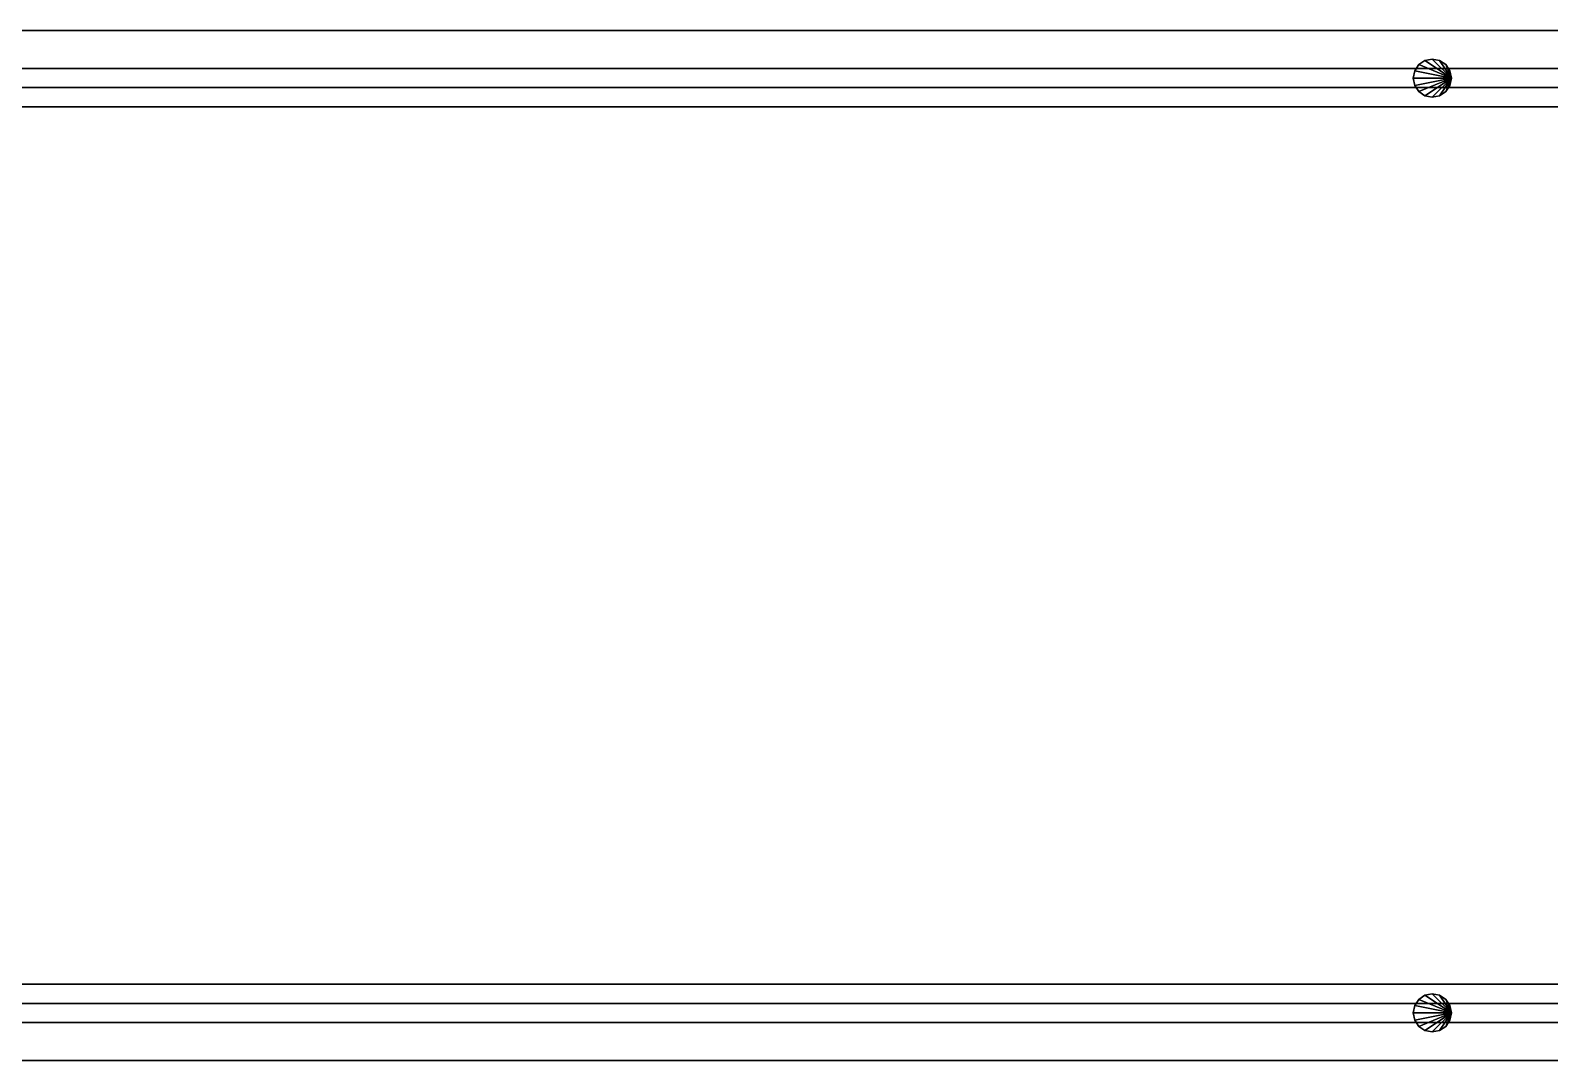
# Model space of a CAD drawing. Header units: metres. Extents: x -15 to 15, y -45.1 to 2.
# Drawn here: x -1.97 to -0.377, y -44.974 to -43.894 of the extents above; entities that cross this region are included whole.
import ezdxf

# ---------------------------------------------------------------- set-up
doc = ezdxf.new("R2010")
doc.units = ezdxf.units.M
doc.layers.add('KORKULUK_KAPI', color=4, linetype='CONTINUOUS')
doc.layers.add('ZEMIN_PLATFORM', color=8, linetype='CONTINUOUS')

msp = doc.modelspace()

# ---------------------------------------------------------------- linework, layer by layer
at = {"layer": 'KORKULUK_KAPI'}
for p, q in [((7, -43.934, 6.73), (-13, -43.934, 6.73)), ((7, -43.934, 6.75), (-13, -43.934, 6.75)), ((-0.5141, -43.9299, 5.75), (-0.5185, -43.9363, 5.75)), ((-0.5141, -43.9299, 6.75), (-0.5185, -43.9363, 6.75)), ((-0.5077, -43.9255, 5.75), (-0.5141, -43.9299, 5.75)), ((-0.5077, -43.9255, 6.75), (-0.5141, -43.9299, 6.75)), ((-0.5, -43.924, 5.75), (-0.5077, -43.9255, 5.75)), ((-0.5, -43.924, 6.75), (-0.5077, -43.9255, 6.75)), ((-0.4923, -43.9255, 5.75), (-0.5, -43.924, 5.75)), ((-0.4923, -43.9255, 6.75), (-0.5, -43.924, 6.75)), ((-0.5, -43.924, 5.75), (-0.5, -43.924, 6.75)), ((-0.4859, -43.9299, 5.75), (-0.4923, -43.9255, 5.75)), ((-0.4859, -43.9299, 6.75), (-0.4923, -43.9255, 6.75)), ((-0.4815, -43.9363, 5.75), (-0.4859, -43.9299, 5.75)), ((-0.4815, -43.9363, 6.75), (-0.4859, -43.9299, 6.75)), ((-0.5185, -43.9363, 5.75), (-0.52, -43.944, 5.75)), ((-0.5185, -43.9363, 6.75), (-0.52, -43.944, 6.75)), ((-0.52, -43.944, 5.75), (-0.5185, -43.9517, 5.75)), ((-0.52, -43.944, 6.75), (-0.5185, -43.9517, 6.75)), ((-0.52, -43.944, 5.75), (-0.52, -43.944, 6.75)), ((-0.48, -43.944, 5.75), (-0.4815, -43.9363, 5.75)), ((-0.48, -43.944, 6.75), (-0.4815, -43.9363, 6.75)), ((-0.4815, -43.9517, 5.75), (-0.48, -43.944, 5.75)), ((-0.4815, -43.9517, 6.75), (-0.48, -43.944, 6.75)), ((-0.48, -43.944, 5.75), (-0.48, -43.944, 6.75)), ((-13, -43.954, 6.73), (7, -43.954, 6.73)), ((-13, -43.954, 6.75), (7, -43.954, 6.75)), ((-0.5185, -43.9517, 5.75), (-0.5141, -43.9581, 5.75)), ((-0.5185, -43.9517, 6.75), (-0.5141, -43.9581, 6.75)), ((-0.5141, -43.9581, 5.75), (-0.5077, -43.9625, 5.75)), ((-0.5141, -43.9581, 6.75), (-0.5077, -43.9625, 6.75)), ((-0.5077, -43.9625, 5.75), (-0.5, -43.964, 5.75)), ((-0.5077, -43.9625, 6.75), (-0.5, -43.964, 6.75)), ((-0.5, -43.964, 5.75), (-0.4923, -43.9625, 5.75)), ((-0.5, -43.964, 6.75), (-0.4923, -43.9625, 6.75)), ((-0.5, -43.964, 5.75), (-0.5, -43.964, 6.75)), ((-0.4923, -43.9625, 5.75), (-0.4859, -43.9581, 5.75)), ((-0.4923, -43.9625, 6.75), (-0.4859, -43.9581, 6.75)), ((-0.4859, -43.9581, 5.75), (-0.4815, -43.9517, 5.75)), ((-0.4859, -43.9581, 6.75), (-0.4815, -43.9517, 6.75)), ((-0.5077, -44.9055, 5.75), (-0.5141, -44.9099, 5.75)), ((-0.5077, -44.9055, 6.75), (-0.5141, -44.9099, 6.75)), ((-0.5, -44.904, 5.75), (-0.5077, -44.9055, 5.75)), ((-0.5, -44.904, 6.75), (-0.5077, -44.9055, 6.75)), ((-0.4923, -44.9055, 5.75), (-0.5, -44.904, 5.75)), ((-0.4923, -44.9055, 6.75), (-0.5, -44.904, 6.75)), ((-0.5, -44.904, 5.75), (-0.5, -44.904, 6.75)), ((-0.4859, -44.9099, 5.75), (-0.4923, -44.9055, 5.75)), ((-0.4859, -44.9099, 6.75), (-0.4923, -44.9055, 6.75)), ((7, -44.914, 6.73), (-13, -44.914, 6.73)), ((7, -44.914, 6.75), (-13, -44.914, 6.75)), ((-0.5185, -44.9163, 5.75), (-0.52, -44.924, 5.75)), ((-0.5185, -44.9163, 6.75), (-0.52, -44.924, 6.75)), ((-0.5141, -44.9099, 5.75), (-0.5185, -44.9163, 5.75)), ((-0.5141, -44.9099, 6.75), (-0.5185, -44.9163, 6.75)), ((-0.4815, -44.9163, 5.75), (-0.4859, -44.9099, 5.75)), ((-0.4815, -44.9163, 6.75), (-0.4859, -44.9099, 6.75)), ((-0.48, -44.924, 5.75), (-0.4815, -44.9163, 5.75)), ((-0.48, -44.924, 6.75), (-0.4815, -44.9163, 6.75)), ((-13, -44.934, 6.73), (7, -44.934, 6.73)), ((-13, -44.934, 6.75), (7, -44.934, 6.75)), ((-0.52, -44.924, 5.75), (-0.5185, -44.9317, 5.75)), ((-0.52, -44.924, 6.75), (-0.5185, -44.9317, 6.75)), ((-0.52, -44.924, 5.75), (-0.52, -44.924, 6.75)), ((-0.5185, -44.9317, 5.75), (-0.5141, -44.9381, 5.75)), ((-0.5185, -44.9317, 6.75), (-0.5141, -44.9381, 6.75)), ((-0.5141, -44.9381, 5.75), (-0.5077, -44.9425, 5.75)), ((-0.5141, -44.9381, 6.75), (-0.5077, -44.9425, 6.75)), ((-0.4923, -44.9425, 5.75), (-0.4859, -44.9381, 5.75)), ((-0.4923, -44.9425, 6.75), (-0.4859, -44.9381, 6.75)), ((-0.4859, -44.9381, 5.75), (-0.4815, -44.9317, 5.75)), ((-0.4859, -44.9381, 6.75), (-0.4815, -44.9317, 6.75)), ((-0.4815, -44.9317, 5.75), (-0.48, -44.924, 5.75)), ((-0.4815, -44.9317, 6.75), (-0.48, -44.924, 6.75)), ((-0.48, -44.924, 5.75), (-0.48, -44.924, 6.75)), ((-0.5077, -44.9425, 5.75), (-0.5, -44.944, 5.75)), ((-0.5077, -44.9425, 6.75), (-0.5, -44.944, 6.75)), ((-0.5, -44.944, 5.75), (-0.4923, -44.9425, 5.75)), ((-0.5, -44.944, 6.75), (-0.4923, -44.9425, 6.75)), ((-0.5, -44.944, 5.75), (-0.5, -44.944, 6.75))]:
    msp.add_line(p, q, dxfattribs=at)
for points in [[(-13, -43.954, 6.73), (7, -43.954, 6.73), (7, -43.934, 6.73), (-13, -43.934, 6.73)], [(-13, -43.954, 6.75), (7, -43.954, 6.75), (7, -43.934, 6.75), (-13, -43.934, 6.75)], [(-13, -43.934, 6.73), (7, -43.934, 6.73), (7, -43.934, 6.75), (-13, -43.934, 6.75)], [(-0.5141, -43.9299, 5.75), (-0.5185, -43.9363, 5.75), (-0.5185, -43.9363, 6.75), (-0.5141, -43.9299, 6.75)], [(-0.48, -43.944, 5.75), (-0.5141, -43.9299, 5.75), (-0.5185, -43.9363, 5.75)], [(-0.48, -43.944, 6.75), (-0.5141, -43.9299, 6.75), (-0.5185, -43.9363, 6.75)], [(-0.5077, -43.9255, 5.75), (-0.5141, -43.9299, 5.75), (-0.5141, -43.9299, 6.75), (-0.5077, -43.9255, 6.75)], [(-0.48, -43.944, 5.75), (-0.5077, -43.9255, 5.75), (-0.5141, -43.9299, 5.75)], [(-0.48, -43.944, 6.75), (-0.5077, -43.9255, 6.75), (-0.5141, -43.9299, 6.75)], [(-0.5, -43.924, 5.75), (-0.5077, -43.9255, 5.75), (-0.5077, -43.9255, 6.75), (-0.5, -43.924, 6.75)], [(-0.48, -43.944, 5.75), (-0.5, -43.924, 5.75), (-0.5077, -43.9255, 5.75)], [(-0.48, -43.944, 6.75), (-0.5, -43.924, 6.75), (-0.5077, -43.9255, 6.75)], [(-0.4923, -43.9255, 5.75), (-0.5, -43.924, 5.75), (-0.5, -43.924, 6.75), (-0.4923, -43.9255, 6.75)], [(-0.48, -43.944, 5.75), (-0.4923, -43.9255, 5.75), (-0.5, -43.924, 5.75)], [(-0.48, -43.944, 6.75), (-0.4923, -43.9255, 6.75), (-0.5, -43.924, 6.75)], [(-0.4859, -43.9299, 5.75), (-0.4923, -43.9255, 5.75), (-0.4923, -43.9255, 6.75), (-0.4859, -43.9299, 6.75)], [(-0.48, -43.944, 5.75), (-0.4859, -43.9299, 5.75), (-0.4923, -43.9255, 5.75)], [(-0.48, -43.944, 6.75), (-0.4859, -43.9299, 6.75), (-0.4923, -43.9255, 6.75)], [(-0.4815, -43.9363, 5.75), (-0.4859, -43.9299, 5.75), (-0.4859, -43.9299, 6.75), (-0.4815, -43.9363, 6.75)], [(-0.48, -43.944, 5.75), (-0.4815, -43.9363, 5.75), (-0.4859, -43.9299, 5.75)], [(-0.48, -43.944, 6.75), (-0.4815, -43.9363, 6.75), (-0.4859, -43.9299, 6.75)], [(-0.5185, -43.9363, 5.75), (-0.52, -43.944, 5.75), (-0.52, -43.944, 6.75), (-0.5185, -43.9363, 6.75)], [(-0.48, -43.944, 5.75), (-0.5185, -43.9363, 5.75), (-0.52, -43.944, 5.75)], [(-0.48, -43.944, 6.75), (-0.5185, -43.9363, 6.75), (-0.52, -43.944, 6.75)], [(-0.52, -43.944, 5.75), (-0.5185, -43.9517, 5.75), (-0.5185, -43.9517, 6.75), (-0.52, -43.944, 6.75)], [(-0.48, -43.944, 5.75), (-0.52, -43.944, 5.75), (-0.5185, -43.9517, 5.75)], [(-0.48, -43.944, 6.75), (-0.52, -43.944, 6.75), (-0.5185, -43.9517, 6.75)], [(-0.48, -43.944, 5.75), (-0.5185, -43.9517, 5.75), (-0.5141, -43.9581, 5.75)], [(-0.48, -43.944, 6.75), (-0.5185, -43.9517, 6.75), (-0.5141, -43.9581, 6.75)], [(-0.48, -43.944, 5.75), (-0.5141, -43.9581, 5.75), (-0.5077, -43.9625, 5.75)], [(-0.48, -43.944, 6.75), (-0.5141, -43.9581, 6.75), (-0.5077, -43.9625, 6.75)], [(-0.48, -43.944, 5.75), (-0.5077, -43.9625, 5.75), (-0.5, -43.964, 5.75)], [(-0.48, -43.944, 6.75), (-0.5077, -43.9625, 6.75), (-0.5, -43.964, 6.75)], [(-0.48, -43.944, 5.75), (-0.5, -43.964, 5.75), (-0.4923, -43.9625, 5.75)], [(-0.48, -43.944, 6.75), (-0.5, -43.964, 6.75), (-0.4923, -43.9625, 6.75)], [(-0.48, -43.944, 5.75), (-0.4923, -43.9625, 5.75), (-0.4859, -43.9581, 5.75)], [(-0.48, -43.944, 6.75), (-0.4923, -43.9625, 6.75), (-0.4859, -43.9581, 6.75)], [(-0.48, -43.944, 5.75), (-0.4859, -43.9581, 5.75), (-0.4815, -43.9517, 5.75)], [(-0.48, -43.944, 6.75), (-0.4859, -43.9581, 6.75), (-0.4815, -43.9517, 6.75)], [(-0.48, -43.944, 5.75), (-0.4815, -43.9363, 5.75), (-0.4815, -43.9363, 6.75), (-0.48, -43.944, 6.75)], [(-0.4815, -43.9517, 5.75), (-0.48, -43.944, 5.75), (-0.48, -43.944, 6.75), (-0.4815, -43.9517, 6.75)], [(-13, -43.954, 6.73), (7, -43.954, 6.73), (7, -43.954, 6.75), (-13, -43.954, 6.75)], [(-0.5185, -43.9517, 5.75), (-0.5141, -43.9581, 5.75), (-0.5141, -43.9581, 6.75), (-0.5185, -43.9517, 6.75)], [(-0.5141, -43.9581, 5.75), (-0.5077, -43.9625, 5.75), (-0.5077, -43.9625, 6.75), (-0.5141, -43.9581, 6.75)], [(-0.5077, -43.9625, 5.75), (-0.5, -43.964, 5.75), (-0.5, -43.964, 6.75), (-0.5077, -43.9625, 6.75)], [(-0.5, -43.964, 5.75), (-0.4923, -43.9625, 5.75), (-0.4923, -43.9625, 6.75), (-0.5, -43.964, 6.75)], [(-0.4923, -43.9625, 5.75), (-0.4859, -43.9581, 5.75), (-0.4859, -43.9581, 6.75), (-0.4923, -43.9625, 6.75)], [(-0.4859, -43.9581, 5.75), (-0.4815, -43.9517, 5.75), (-0.4815, -43.9517, 6.75), (-0.4859, -43.9581, 6.75)], [(-0.5077, -44.9055, 5.75), (-0.5141, -44.9099, 5.75), (-0.5141, -44.9099, 6.75), (-0.5077, -44.9055, 6.75)], [(-0.48, -44.924, 5.75), (-0.5077, -44.9055, 5.75), (-0.5141, -44.9099, 5.75)], [(-0.48, -44.924, 6.75), (-0.5077, -44.9055, 6.75), (-0.5141, -44.9099, 6.75)], [(-0.5, -44.904, 5.75), (-0.5077, -44.9055, 5.75), (-0.5077, -44.9055, 6.75), (-0.5, -44.904, 6.75)], [(-0.48, -44.924, 5.75), (-0.5, -44.904, 5.75), (-0.5077, -44.9055, 5.75)], [(-0.48, -44.924, 6.75), (-0.5, -44.904, 6.75), (-0.5077, -44.9055, 6.75)], [(-0.4923, -44.9055, 5.75), (-0.5, -44.904, 5.75), (-0.5, -44.904, 6.75), (-0.4923, -44.9055, 6.75)], [(-0.48, -44.924, 5.75), (-0.4923, -44.9055, 5.75), (-0.5, -44.904, 5.75)], [(-0.48, -44.924, 6.75), (-0.4923, -44.9055, 6.75), (-0.5, -44.904, 6.75)], [(-0.4859, -44.9099, 5.75), (-0.4923, -44.9055, 5.75), (-0.4923, -44.9055, 6.75), (-0.4859, -44.9099, 6.75)], [(-0.48, -44.924, 5.75), (-0.4859, -44.9099, 5.75), (-0.4923, -44.9055, 5.75)], [(-0.48, -44.924, 6.75), (-0.4859, -44.9099, 6.75), (-0.4923, -44.9055, 6.75)], [(-13, -44.934, 6.73), (7, -44.934, 6.73), (7, -44.914, 6.73), (-13, -44.914, 6.73)], [(-13, -44.934, 6.75), (7, -44.934, 6.75), (7, -44.914, 6.75), (-13, -44.914, 6.75)], [(-13, -44.914, 6.73), (7, -44.914, 6.73), (7, -44.914, 6.75), (-13, -44.914, 6.75)], [(-0.5185, -44.9163, 5.75), (-0.52, -44.924, 5.75), (-0.52, -44.924, 6.75), (-0.5185, -44.9163, 6.75)], [(-0.48, -44.924, 5.75), (-0.5185, -44.9163, 5.75), (-0.52, -44.924, 5.75)], [(-0.48, -44.924, 6.75), (-0.5185, -44.9163, 6.75), (-0.52, -44.924, 6.75)], [(-0.5141, -44.9099, 5.75), (-0.5185, -44.9163, 5.75), (-0.5185, -44.9163, 6.75), (-0.5141, -44.9099, 6.75)], [(-0.48, -44.924, 5.75), (-0.5141, -44.9099, 5.75), (-0.5185, -44.9163, 5.75)], [(-0.48, -44.924, 6.75), (-0.5141, -44.9099, 6.75), (-0.5185, -44.9163, 6.75)], [(-0.4815, -44.9163, 5.75), (-0.4859, -44.9099, 5.75), (-0.4859, -44.9099, 6.75), (-0.4815, -44.9163, 6.75)], [(-0.48, -44.924, 5.75), (-0.4815, -44.9163, 5.75), (-0.4859, -44.9099, 5.75)], [(-0.48, -44.924, 6.75), (-0.4815, -44.9163, 6.75), (-0.4859, -44.9099, 6.75)], [(-0.48, -44.924, 5.75), (-0.4815, -44.9163, 5.75), (-0.4815, -44.9163, 6.75), (-0.48, -44.924, 6.75)], [(-13, -44.934, 6.73), (7, -44.934, 6.73), (7, -44.934, 6.75), (-13, -44.934, 6.75)], [(-0.52, -44.924, 5.75), (-0.5185, -44.9317, 5.75), (-0.5185, -44.9317, 6.75), (-0.52, -44.924, 6.75)], [(-0.48, -44.924, 5.75), (-0.52, -44.924, 5.75), (-0.5185, -44.9317, 5.75)], [(-0.48, -44.924, 6.75), (-0.52, -44.924, 6.75), (-0.5185, -44.9317, 6.75)], [(-0.48, -44.924, 5.75), (-0.5185, -44.9317, 5.75), (-0.5141, -44.9381, 5.75)], [(-0.48, -44.924, 6.75), (-0.5185, -44.9317, 6.75), (-0.5141, -44.9381, 6.75)], [(-0.5185, -44.9317, 5.75), (-0.5141, -44.9381, 5.75), (-0.5141, -44.9381, 6.75), (-0.5185, -44.9317, 6.75)], [(-0.48, -44.924, 5.75), (-0.5141, -44.9381, 5.75), (-0.5077, -44.9425, 5.75)], [(-0.48, -44.924, 6.75), (-0.5141, -44.9381, 6.75), (-0.5077, -44.9425, 6.75)], [(-0.5141, -44.9381, 5.75), (-0.5077, -44.9425, 5.75), (-0.5077, -44.9425, 6.75), (-0.5141, -44.9381, 6.75)], [(-0.48, -44.924, 5.75), (-0.5077, -44.9425, 5.75), (-0.5, -44.944, 5.75)], [(-0.48, -44.924, 6.75), (-0.5077, -44.9425, 6.75), (-0.5, -44.944, 6.75)], [(-0.48, -44.924, 5.75), (-0.5, -44.944, 5.75), (-0.4923, -44.9425, 5.75)], [(-0.48, -44.924, 6.75), (-0.5, -44.944, 6.75), (-0.4923, -44.9425, 6.75)], [(-0.48, -44.924, 5.75), (-0.4923, -44.9425, 5.75), (-0.4859, -44.9381, 5.75)], [(-0.48, -44.924, 6.75), (-0.4923, -44.9425, 6.75), (-0.4859, -44.9381, 6.75)], [(-0.4923, -44.9425, 5.75), (-0.4859, -44.9381, 5.75), (-0.4859, -44.9381, 6.75), (-0.4923, -44.9425, 6.75)], [(-0.48, -44.924, 5.75), (-0.4859, -44.9381, 5.75), (-0.4815, -44.9317, 5.75)], [(-0.48, -44.924, 6.75), (-0.4859, -44.9381, 6.75), (-0.4815, -44.9317, 6.75)], [(-0.4859, -44.9381, 5.75), (-0.4815, -44.9317, 5.75), (-0.4815, -44.9317, 6.75), (-0.4859, -44.9381, 6.75)], [(-0.4815, -44.9317, 5.75), (-0.48, -44.924, 5.75), (-0.48, -44.924, 6.75), (-0.4815, -44.9317, 6.75)], [(-0.5077, -44.9425, 5.75), (-0.5, -44.944, 5.75), (-0.5, -44.944, 6.75), (-0.5077, -44.9425, 6.75)], [(-0.5, -44.944, 5.75), (-0.4923, -44.9425, 5.75), (-0.4923, -44.9425, 6.75), (-0.5, -44.944, 6.75)]]:
    msp.add_3dface(points, dxfattribs=at)
at = {"layer": 'ZEMIN_PLATFORM'}
for p, q in [((7, -43.894, 5.6), (-13, -43.894, 5.6)), ((7, -43.894, 5.75), (-13, -43.894, 5.75)), ((7, -43.934, 5.7), (-13, -43.934, 5.7)), ((7, -43.934, 5.75), (-13, -43.934, 5.75)), ((-13, -43.974, 5.6), (7, -43.974, 5.6)), ((-13, -43.974, 5.75), (7, -43.974, 5.75)), ((7, -44.894, 5.6), (-13, -44.894, 5.6)), ((7, -44.894, 5.75), (-13, -44.894, 5.75)), ((-13, -44.934, 5.7), (7, -44.934, 5.7)), ((-13, -44.934, 5.75), (7, -44.934, 5.75)), ((-13, -44.974, 5.6), (7, -44.974, 5.6)), ((-13, -44.974, 5.75), (7, -44.974, 5.75))]:
    msp.add_line(p, q, dxfattribs=at)
for points in [[(-13, -43.974, 5.6), (7, -43.974, 5.6), (7, -43.894, 5.6), (-13, -43.894, 5.6)], [(-13, -43.974, 5.75), (7, -43.974, 5.75), (7, -43.894, 5.75), (-13, -43.894, 5.75)], [(-13, -43.894, 5.6), (7, -43.894, 5.6), (7, -43.894, 5.75), (-13, -43.894, 5.75)], [(-13, -44.934, 5.7), (7, -44.934, 5.7), (7, -43.934, 5.7), (-13, -43.934, 5.7)], [(-13, -44.934, 5.75), (7, -44.934, 5.75), (7, -43.934, 5.75), (-13, -43.934, 5.75)], [(-13, -43.934, 5.7), (7, -43.934, 5.7), (7, -43.934, 5.75), (-13, -43.934, 5.75)], [(-13, -43.974, 5.6), (7, -43.974, 5.6), (7, -43.974, 5.75), (-13, -43.974, 5.75)], [(-13, -44.974, 5.6), (7, -44.974, 5.6), (7, -44.894, 5.6), (-13, -44.894, 5.6)], [(-13, -44.974, 5.75), (7, -44.974, 5.75), (7, -44.894, 5.75), (-13, -44.894, 5.75)], [(-13, -44.894, 5.6), (7, -44.894, 5.6), (7, -44.894, 5.75), (-13, -44.894, 5.75)], [(-13, -44.934, 5.7), (7, -44.934, 5.7), (7, -44.934, 5.75), (-13, -44.934, 5.75)], [(-13, -44.974, 5.6), (7, -44.974, 5.6), (7, -44.974, 5.75), (-13, -44.974, 5.75)]]:
    msp.add_3dface(points, dxfattribs=at)

doc.saveas('drawing.dxf')
